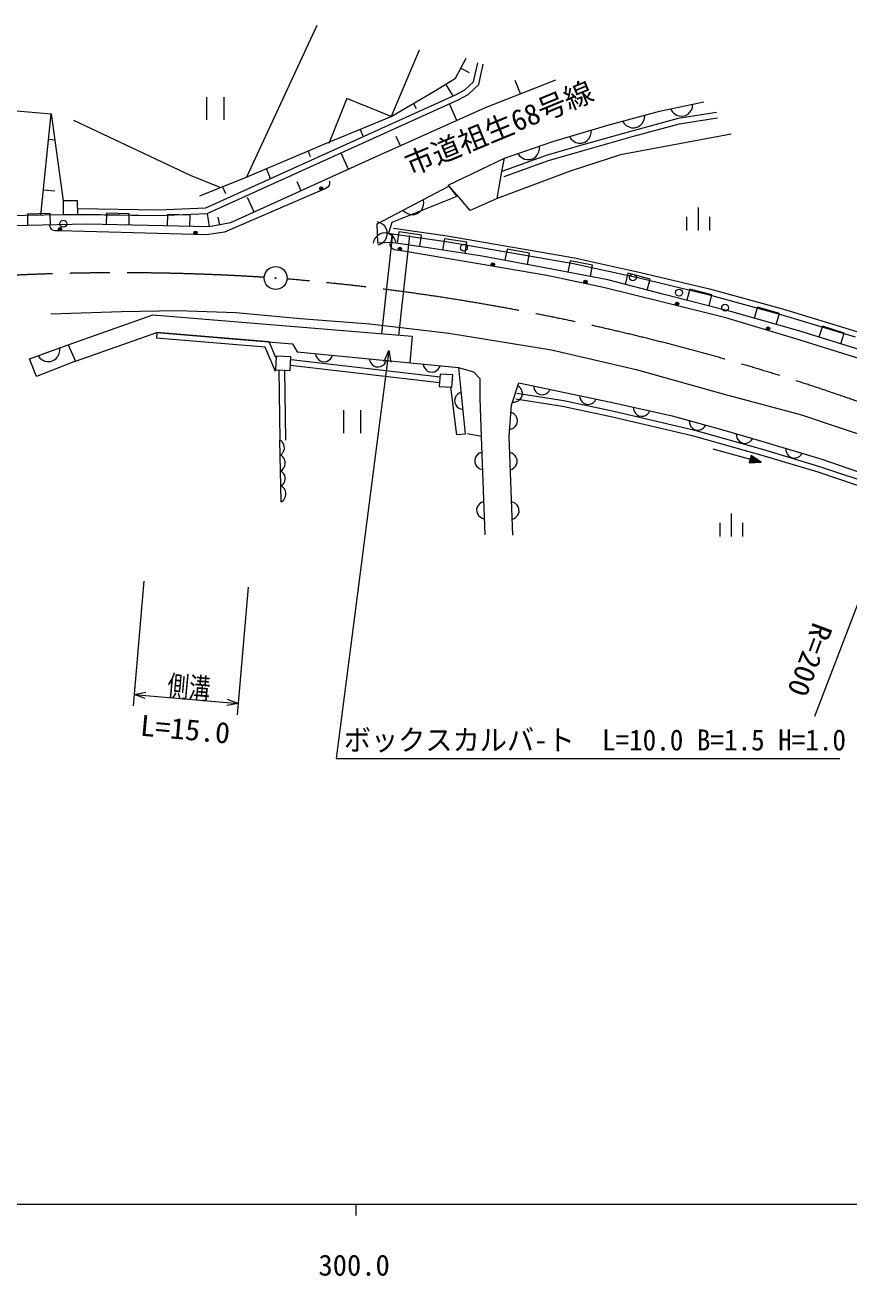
# Model space of a CAD drawing. Units: millimetres, scale not verified. Extents: x 40000 to 680000, y 20000 to 380000.
# Drawn here: x 339082 to 411092, y 198715 to 308034 of the extents above; entities that cross this region are included whole.
import ezdxf
from ezdxf.enums import TextEntityAlignment as Align

# ---------------------------------------------------------------- set-up
doc = ezdxf.new("R2010")
doc.units = ezdxf.units.MM
doc.header["$LTSCALE"] = 1000
doc.linetypes.add('CHAIN', pattern=[18.5, 12, -1.5, 3.5, -1.5])
for name, color, linetype, lineweight in [('M-BGD', 7, 'Continuous', 13), ('M-BMK', 2, 'CHAIN', 13), ('M-BMK-SRVR', 3, 'Continuous', 13), ('M-STR-HTXT', 7, 'Continuous', 13), ('M-STR-STRC', 7, 'Continuous', 13), ('M-TTL-BAND', 7, 'Continuous', 13)]:
    doc.layers.add(name, color=color, linetype=linetype, lineweight=lineweight)
doc.layers.add('M-BGD-HTXT', color=7, linetype='Continuous')
doc.styles.add('ＭＳ ゴシック', font='')
doc.styles.get('ＭＳ ゴシック').set_extended_font_data('MS Gothic')

msp = doc.modelspace()

# ---------------------------------------------------------------- linework, layer by layer
at = {"layer": 'M-BGD'}
for p, q in [((358463, 294773), (364601, 308034)), ((373518, 305833), (371086, 300043)), ((376703, 303401), (377630, 305138)), ((377166, 304270), (377904, 303876)), ((378276, 303082), (378647, 304727)), ((378730, 302822), (379135, 304617)), ((374966, 302301), (376703, 303401)), ((375835, 302851), (376480, 301832)), ((377510, 302364), (378276, 303082)), ((377803, 301954), (378730, 302822)), ((385447, 303228), (379309, 300796)), ((382378, 302012), (381915, 303180)), ((354890, 292045), (376699, 301932)), ((354955, 301742), (354955, 299742)), ((356475, 299742), (356475, 301742)), ((371086, 300043), (374966, 302301)), ((376699, 301932), (377510, 302364)), ((376935, 301490), (377803, 301954)), ((335880, 300738), (341381, 300274)), ((355008, 291550), (376935, 301490)), ((367207, 301606), (365643, 297669)), ((371086, 300043), (367207, 301606)), ((379309, 300796), (369407, 296356)), ((373026, 301172), (373276, 300742)), ((376833, 299686), (376179, 301146)), ((394538, 300506), (398417, 301317)), ((395499, 300707), (395626, 300488)), ((397196, 300408), (397351, 300644)), ((397351, 300644), (397427, 300865)), ((397427, 300865), (397456, 301116)), ((340456, 291429), (341381, 300274)), ((341381, 300274), (342404, 292656)), ((353541, 294889), (343350, 299695)), ((365643, 297784), (371086, 300043)), ((390021, 299290), (394538, 300506)), ((391314, 299638), (391454, 299427)), ((396159, 299869), (392106, 298769)), ((396159, 299869), (392106, 298769)), ((393025, 299436), (393166, 299681)), ((393166, 299681), (393230, 299905)), ((393230, 299905), (393245, 300158)), ((395626, 300488), (395785, 300317)), ((395785, 300317), (396021, 300162)), ((396021, 300162), (396242, 300086)), ((399518, 300390), (396159, 299869)), ((399518, 300390), (396159, 299869)), ((396242, 300086), (396493, 300056)), ((399594, 299896), (396263, 299379)), ((396493, 300056), (396806, 300122)), ((396806, 300122), (397025, 300249)), ((397025, 300249), (397196, 300408)), ((368365, 298914), (368630, 298274)), ((385215, 297842), (390021, 299290)), ((392106, 298769), (387821, 297553)), ((392106, 298769), (387821, 297553)), ((388511, 298376), (388568, 298602)), ((388568, 298602), (388576, 298855)), ((400799, 298497), (391129, 296702)), ((391454, 299427), (391621, 299265)), ((391621, 299265), (391867, 299124)), ((391867, 299124), (392091, 299060)), ((392091, 299060), (392343, 299045)), ((396263, 299379), (392242, 298288)), ((392343, 299045), (392652, 299128)), ((392652, 299128), (392863, 299268)), ((392863, 299268), (393025, 299436)), ((341150, 298063), (341708, 298005)), ((358347, 294715), (365643, 297784)), ((371883, 297466), (371508, 298300)), ((380988, 296395), (385215, 297842)), ((384050, 297190), (384048, 297443)), ((387821, 297553), (384636, 296626)), ((387821, 297553), (384636, 296626)), ((386661, 298278), (386806, 298071)), ((386806, 298071), (386979, 297914)), ((386979, 297914), (387228, 297780)), ((387228, 297780), (387454, 297723)), ((387454, 297723), (387707, 297716)), ((387707, 297716), (388014, 297808)), ((392242, 298288), (387960, 297073)), ((388014, 297808), (388220, 297954)), ((388220, 297954), (388377, 298126)), ((388377, 298126), (388511, 298376)), ((369407, 296356), (357034, 290739)), ((363819, 297017), (364015, 296552)), ((367345, 295420), (366734, 296765)), ((376073, 294038), (380988, 296395)), ((384636, 296626), (380756, 295237)), ((384636, 296626), (380756, 295237)), ((380756, 295237), (380988, 296395)), ((382156, 296795), (382309, 296593)), ((382309, 296593), (382487, 296443)), ((382487, 296443), (382741, 296319)), ((382741, 296319), (382969, 296270)), ((382969, 296270), (383222, 296272)), ((383222, 296272), (383525, 296376)), ((383525, 296376), (383726, 296529)), ((383726, 296529), (383877, 296707)), ((383877, 296707), (384001, 296961)), ((384001, 296961), (384050, 297190)), ((387960, 297073), (384790, 296151)), ((391129, 296702), (386728, 295254)), ((360171, 295483), (360540, 294607)), ((386728, 295254), (380358, 292880)), ((380358, 292880), (380756, 295237)), ((384790, 296151), (380925, 294766)), ((356146, 293822), (353541, 294889)), ((354352, 293094), (358347, 294715)), ((363221, 293548), (362862, 294338)), ((365687, 294112), (365635, 293981)), ((365660, 294427), (365691, 294354)), ((365702, 294228), (365687, 294112)), ((365691, 294354), (365702, 294228)), ((340688, 293640), (341692, 293535)), ((356350, 293905), (356596, 293298)), ((365032, 293611), (356520, 289930)), ((365307, 293730), (365032, 293611)), ((365454, 293794), (365307, 293730)), ((365567, 293886), (365454, 293794)), ((365635, 293981), (365567, 293886)), ((369870, 290662), (376124, 293963)), ((376819, 293036), (371144, 290778)), ((377058, 292938), (376073, 294038)), ((376124, 293963), (376819, 293036)), ((343677, 292678), (342404, 292656)), ((342404, 292656), (342425, 291464)), ((343698, 291486), (343677, 292678)), ((343706, 291986), (350716, 291876)), ((350716, 291876), (354890, 292045)), ((359096, 291675), (358511, 292965)), ((373706, 291827), (373827, 292026)), ((373827, 292026), (373910, 292297)), ((373923, 292530), (373882, 292779)), ((373910, 292297), (373923, 292530)), ((377984, 291838), (377058, 292938)), ((380358, 292880), (377984, 291838)), ((397903, 292085), (397903, 290085)), ((337462, 291376), (344006, 291492)), ((341288, 291557), (339289, 291516)), ((339289, 291516), (339309, 290516)), ((341309, 290557), (341288, 291557)), ((342425, 291464), (343698, 291486)), ((343698, 291486), (350723, 291376)), ((344006, 291492), (350723, 291376)), ((346193, 291587), (346171, 290587)), ((348192, 291543), (346193, 291587)), ((348171, 290544), (348192, 291543)), ((350723, 291376), (355008, 291550)), ((350723, 291376), (355008, 291550)), ((351520, 291471), (351498, 290471)), ((353520, 291428), (351520, 291471)), ((353498, 290428), (353520, 291428)), ((355008, 291550), (355162, 290392)), ((356098, 290565), (355971, 291252)), ((370107, 290750), (369865, 290822)), ((372113, 291846), (372296, 291671)), ((372296, 291671), (372495, 291550)), ((372495, 291550), (372765, 291466)), ((372765, 291466), (372998, 291454)), ((372998, 291454), (373248, 291495)), ((373248, 291495), (373531, 291644)), ((373531, 291644), (373706, 291827)), ((396903, 291285), (396903, 290085)), ((398903, 291285), (398903, 290085)), ((344507, 290623), (336111, 290450)), ((341255, 290510), (341257, 290570)), ((341273, 290409), (341255, 290510)), ((341329, 290288), (341273, 290409)), ((341387, 290206), (341329, 290288)), ((341465, 290144), (341387, 290206)), ((341584, 290081), (341465, 290144)), ((341683, 290058), (341584, 290081)), ((341843, 290054), (341683, 290058)), ((342143, 290045), (341843, 290054)), ((354910, 289700), (342143, 290045)), ((355162, 290392), (344507, 290623)), ((356520, 289930), (354910, 289700)), ((357034, 290739), (355162, 290392)), ((369928, 288983), (369870, 290662)), ((370070, 289751), (369876, 289621)), ((370306, 289843), (370070, 289751)), ((370311, 290637), (370107, 290750)), ((371202, 289794), (370231, 281074)), ((370625, 289859), (370306, 289843)), ((370518, 290444), (370311, 290637)), ((370645, 290248), (370518, 290444)), ((370869, 289791), (370625, 289859)), ((370733, 290011), (370645, 290248)), ((370744, 289692), (370733, 290011)), ((371144, 290778), (370855, 289851)), ((370855, 289851), (371202, 289794)), ((371075, 289681), (370869, 289791)), ((371202, 289794), (371086, 289041)), ((371086, 289041), (371202, 289794)), ((371202, 289794), (375900, 289116)), ((371202, 289794), (375900, 289116)), ((371273, 290288), (375978, 289610)), ((371752, 289953), (371606, 288964)), ((373731, 289661), (371752, 289953)), ((369576, 289206), (369509, 288962)), ((369686, 289411), (369576, 289206)), ((369876, 289621), (369686, 289411)), ((371086, 289041), (369928, 288983)), ((369934, 288823), (370171, 288911)), ((370171, 288911), (370367, 289038)), ((370367, 289038), (370560, 289245)), ((370560, 289245), (370673, 289449)), ((370673, 289449), (370744, 289692)), ((371003, 288902), (371013, 288961)), ((371006, 288800), (371003, 288902)), ((371045, 288672), (371006, 288800)), ((371091, 288583), (371045, 288672)), ((371284, 289491), (371075, 289681)), ((374105, 288595), (371086, 289041)), ((371414, 289298), (371284, 289491)), ((371506, 289062), (371414, 289298)), ((372693, 289628), (371722, 280908)), ((373585, 288672), (373731, 289661)), ((375728, 289358), (375577, 288370)), ((377705, 289056), (375728, 289358)), ((375900, 289116), (381632, 288132)), ((375900, 289116), (381632, 288132)), ((375978, 289610), (381717, 288625)), ((377554, 288068), (377705, 289056)), ((381717, 288625), (387114, 287696)), ((371160, 288511), (371091, 288583)), ((371269, 288432), (371160, 288511)), ((371364, 288396), (371269, 288432)), ((371522, 288369), (371364, 288396)), ((371818, 288320), (371522, 288369)), ((378719, 287170), (371818, 288320)), ((379026, 287842), (374105, 288595)), ((384991, 286742), (379026, 287842)), ((381207, 288457), (381025, 287474)), ((383173, 288094), (381207, 288457)), ((381632, 288132), (387017, 287205)), ((381632, 288132), (387017, 287205)), ((382992, 287111), (383173, 288094)), ((387114, 287696), (392863, 286419)), ((384700, 286135), (378719, 287170)), ((390028, 285758), (384991, 286742)), ((386720, 287423), (386528, 286442)), ((388683, 287040), (386720, 287423)), ((387017, 287205), (392750, 285931)), ((387017, 287205), (392750, 285931)), ((388491, 286058), (388683, 287040)), ((392863, 286419), (398896, 284968)), ((389646, 285100), (384700, 286135)), ((394950, 284484), (390028, 285758)), ((391772, 286339), (391521, 285371)), ((393708, 285838), (391772, 286339)), ((392750, 285931), (398772, 284484)), ((392750, 285931), (398772, 284484)), ((393457, 284870), (393708, 285838)), ((394707, 283834), (389646, 285100)), ((400857, 282978), (394950, 284484)), ((397181, 284947), (396934, 283978)), ((399120, 284453), (397181, 284947)), ((398772, 284484), (405142, 282747)), ((398772, 284484), (405142, 282747)), ((398872, 283484), (399120, 284453)), ((398896, 284968), (405280, 283227)), ((400343, 282454), (394707, 283834)), ((403096, 283376), (402820, 282415)), ((405018, 282824), (403096, 283376)), ((405280, 283227), (411783, 281253)), ((342863, 280089), (350265, 282722)), ((350265, 282722), (372925, 280851)), ((406439, 280614), (400343, 282454)), ((406705, 281299), (400857, 282978)), ((404742, 281863), (405018, 282824)), ((405142, 282747), (411627, 280778)), ((405142, 282747), (411627, 280778)), ((343481, 278658), (350611, 281174)), ((350611, 281174), (350569, 280675)), ((350611, 281174), (362462, 280169)), ((360416, 280343), (350611, 281174)), ((412148, 279620), (406705, 281299)), ((408766, 281710), (408471, 280754)), ((410677, 281120), (408766, 281710)), ((410382, 280165), (410677, 281120)), ((339479, 278853), (342863, 280089)), ((342863, 280089), (343481, 278658)), ((360073, 279870), (350569, 280675)), ((360962, 277765), (360073, 279870)), ((360996, 278969), (360416, 280343)), ((362462, 280169), (362864, 279466)), ((372925, 280851), (372708, 278520)), ((411960, 278889), (406439, 280614)), ((340097, 277324), (339479, 278853)), ((340232, 279128), (340389, 278930)), ((340389, 278930), (340570, 278783)), ((340570, 278783), (340827, 278664)), ((341609, 278737), (341807, 278895)), ((341807, 278895), (341954, 279076)), ((341954, 279076), (342073, 279332)), ((342073, 279332), (342117, 279562)), ((342117, 279562), (342110, 279814)), ((361041, 279104), (360971, 277911)), ((362326, 279029), (361041, 279104)), ((362256, 277835), (362326, 279029)), ((362341, 278793), (375363, 277277)), ((362864, 279466), (376975, 278110)), ((364469, 279312), (364512, 279127)), ((364512, 279127), (364587, 278969)), ((364587, 278969), (364722, 278806)), ((364722, 278806), (364862, 278702)), ((365618, 278720), (365781, 278854)), ((365781, 278854), (365885, 278995)), ((365885, 278995), (365962, 279169)), ((369173, 278860), (369215, 278675)), ((343481, 278658), (340097, 277324)), ((340827, 278664), (341056, 278620)), ((341056, 278620), (341309, 278627)), ((341309, 278627), (341609, 278737)), ((360971, 277911), (362256, 277835)), ((361252, 277894), (361341, 271761)), ((361752, 277902), (361841, 271768)), ((362283, 278296), (375305, 276781)), ((364862, 278702), (365036, 278625)), ((365036, 278625), (365275, 278602)), ((365275, 278602), (365460, 278644)), ((365460, 278644), (365618, 278720)), ((369215, 278675), (369290, 278517)), ((369290, 278517), (369425, 278354)), ((369425, 278354), (369566, 278250)), ((369566, 278250), (369740, 278173)), ((369740, 278173), (369978, 278150)), ((369978, 278150), (370163, 278192)), ((370163, 278192), (370321, 278268)), ((370321, 278268), (370485, 278403)), ((370485, 278403), (370589, 278543)), ((370589, 278543), (370666, 278717)), ((373876, 278408), (373919, 278223)), ((373919, 278223), (373994, 278065)), ((373994, 278065), (374129, 277902)), ((374129, 277902), (374270, 277798)), ((374270, 277798), (374443, 277721)), ((374443, 277721), (374682, 277698)), ((374682, 277698), (374867, 277740)), ((374867, 277740), (375025, 277816)), ((375025, 277816), (375189, 277951)), ((375189, 277951), (375292, 278091)), ((375292, 278091), (375369, 278265)), ((376975, 278110), (377550, 272267)), ((376975, 278110), (378281, 277734)), ((378281, 277734), (378835, 277155)), ((375357, 277536), (375283, 276449)), ((376465, 277461), (375357, 277536)), ((376391, 276374), (376465, 277461)), ((378835, 277155), (378835, 275366)), ((381589, 274812), (382244, 276777)), ((382244, 276777), (390282, 275089)), ((375283, 276449), (376391, 276374)), ((376820, 272216), (376296, 276380)), ((376741, 275589), (376666, 275431)), ((376875, 275753), (376741, 275589)), ((377016, 275858), (376875, 275753)), ((377189, 275935), (377016, 275858)), ((382061, 275860), (386157, 275228)), ((382306, 276392), (382154, 276506)), ((382420, 276259), (382306, 276392)), ((382514, 276069), (382420, 276259)), ((382476, 275481), (382552, 275709)), ((382552, 275899), (382514, 276069)), ((382552, 275709), (382552, 275899)), ((383520, 276509), (383541, 276321)), ((383541, 276321), (383599, 276155)), ((383599, 276155), (383715, 275978)), ((383715, 275978), (383843, 275859)), ((383843, 275859), (384007, 275763)), ((384007, 275763), (384242, 275714)), ((384242, 275714), (384430, 275735)), ((384430, 275735), (384595, 275793)), ((384595, 275793), (384773, 275909)), ((384773, 275909), (384892, 276037)), ((384892, 276037), (384988, 276201)), ((387539, 275665), (387560, 275477)), ((376666, 275431), (376624, 275246)), ((376624, 275246), (376647, 275007)), ((376647, 275007), (376725, 274834)), ((376725, 274834), (376829, 274694)), ((376829, 274694), (376993, 274559)), ((376993, 274559), (377151, 274484)), ((377151, 274484), (377336, 274442)), ((378835, 275366), (378936, 272141)), ((381380, 272065), (381589, 274812)), ((381680, 275083), (381869, 275083)), ((381869, 275083), (382040, 275121)), ((381985, 275366), (386067, 274736)), ((382040, 275121), (382230, 275216)), ((382230, 275216), (382363, 275329)), ((382363, 275329), (382476, 275481)), ((386067, 274736), (390426, 273804)), ((386157, 275228), (390535, 274292)), ((387560, 275477), (387618, 275311)), ((387618, 275311), (387734, 275134)), ((387734, 275134), (387862, 275015)), ((387862, 275015), (388026, 274919)), ((388026, 274919), (388261, 274870)), ((388261, 274870), (388449, 274891)), ((388449, 274891), (388614, 274949)), ((388614, 274949), (388792, 275065)), ((388792, 275065), (388911, 275193)), ((388911, 275193), (389007, 275357)), ((390282, 275089), (395649, 273879)), ((392234, 274649), (392253, 274460)), ((392253, 274460), (392308, 274294)), ((366917, 274375), (366917, 272375)), ((368437, 272375), (368437, 274375)), ((381717, 274113), (381542, 274186)), ((381859, 274012), (381717, 274113)), ((381997, 273851), (381859, 274012)), ((382076, 273694), (381997, 273851)), ((382122, 273510), (382076, 273694)), ((382104, 273271), (382122, 273510)), ((390426, 273804), (397386, 272166)), ((390535, 274292), (397511, 272650)), ((392308, 274294), (392421, 274115)), ((392421, 274115), (392547, 273994)), ((392547, 273994), (392710, 273896)), ((392710, 273896), (392944, 273843)), ((392944, 273843), (393133, 273862)), ((393133, 273862), (393299, 273917)), ((393299, 273917), (393478, 274030)), ((393478, 274030), (393599, 274157)), ((393599, 274157), (393697, 274319)), ((395649, 273879), (400058, 272670)), ((397130, 273473), (397140, 273284)), ((377550, 272267), (376820, 272216)), ((378936, 272090), (377752, 272317)), ((381428, 272691), (381612, 272737)), ((381612, 272737), (381768, 272815)), ((381768, 272815), (381929, 272953)), ((381929, 272953), (382030, 273096)), ((382030, 273096), (382104, 273271)), ((397140, 273284), (397188, 273115)), ((397188, 273115), (397293, 272931)), ((397293, 272931), (397413, 272804)), ((397413, 272804), (397571, 272699)), ((397511, 272650), (403626, 270932)), ((397571, 272699), (397803, 272635)), ((397803, 272635), (397992, 272646)), ((397992, 272646), (398161, 272693)), ((398161, 272693), (398345, 272798)), ((398345, 272798), (398471, 272919)), ((398471, 272919), (398577, 273076)), ((400058, 272670), (403863, 271561)), ((401240, 272325), (401248, 272136)), ((361471, 266361), (361341, 271761)), ((361473, 271684), (361341, 271759)), ((361552, 271608), (361473, 271684)), ((361633, 271506), (361552, 271608)), ((361715, 271352), (361633, 271506)), ((361744, 271197), (361715, 271352)), ((361748, 271041), (361744, 271197)), ((378936, 272090), (379264, 263473)), ((381708, 263448), (381380, 272065)), ((397386, 272166), (403483, 270453)), ((401248, 272136), (401292, 271967)), ((401292, 271967), (401394, 271781)), ((401394, 271781), (401513, 271652)), ((401513, 271652), (401669, 271544)), ((401669, 271544), (401899, 271477)), ((401899, 271477), (402089, 271484)), ((402089, 271484), (402258, 271529)), ((402258, 271529), (402444, 271631)), ((402444, 271631), (402573, 271750)), ((402573, 271750), (402681, 271906)), ((403863, 271561), (408726, 270100)), ((361372, 270460), (361500, 270541)), ((361514, 270379), (361372, 270460)), ((361500, 270541), (361576, 270621)), ((361600, 270297), (361514, 270379)), ((361576, 270621), (361652, 270727)), ((361687, 270187), (361600, 270297)), ((361652, 270727), (361726, 270884)), ((361775, 270021), (361687, 270187)), ((361726, 270884), (361748, 271041)), ((361807, 269854), (361775, 270021)), ((378437, 270214), (378384, 270032)), ((378384, 270032), (378393, 269792)), ((378521, 270368), (378437, 270214)), ((378665, 270523), (378521, 270368)), ((378812, 270619), (378665, 270523)), ((378990, 270686), (378812, 270619)), ((381616, 270607), (381434, 270660)), ((381769, 270523), (381616, 270607)), ((381925, 270379), (381769, 270523)), ((382020, 270232), (381925, 270379)), ((382087, 270055), (382020, 270232)), ((382096, 269815), (382087, 270055)), ((399203, 271007), (403411, 269823)), ((402535, 270402), (402362, 269786)), ((402558, 270333), (402417, 269833)), ((402580, 270265), (402471, 269879)), ((402602, 270196), (402526, 269926)), ((403411, 269823), (402535, 270402)), ((403296, 269855), (402558, 270333)), ((403180, 269888), (402580, 270265)), ((402624, 270127), (402581, 269973)), ((403065, 269920), (402602, 270196)), ((402949, 269953), (402624, 270127)), ((402647, 270059), (402636, 270020)), ((402636, 270020), (402795, 269996)), ((402795, 269996), (402647, 270059)), ((403483, 270453), (408371, 268991)), ((403626, 270932), (408523, 269468)), ((405576, 271046), (405582, 270857)), ((405582, 270857), (405625, 270687)), ((405625, 270687), (405725, 270500)), ((405725, 270500), (405843, 270371)), ((405843, 270371), (405998, 270262)), ((405998, 270262), (406228, 270193)), ((406228, 270193), (406418, 270198)), ((406418, 270198), (406587, 270241)), ((406587, 270241), (406774, 270342)), ((406774, 270342), (406903, 270460)), ((406903, 270460), (407013, 270615)), ((408726, 270100), (415657, 267681)), ((361406, 269060), (361544, 269147)), ((361538, 268985), (361406, 269060)), ((361617, 268909), (361538, 268985)), ((361544, 269147), (361626, 269233)), ((361626, 269233), (361707, 269347)), ((361707, 269347), (361787, 269517)), ((361787, 269517), (361811, 269686)), ((361811, 269686), (361807, 269854)), ((378393, 269792), (378460, 269615)), ((378460, 269615), (378555, 269468)), ((378555, 269468), (378711, 269324)), ((378711, 269324), (378864, 269240)), ((378864, 269240), (379047, 269187)), ((381491, 269161), (381668, 269228)), ((381668, 269228), (381815, 269324)), ((381815, 269324), (381959, 269480)), ((381959, 269480), (382043, 269633)), ((382043, 269633), (382096, 269815)), ((402362, 269786), (403411, 269823)), ((402417, 269833), (403296, 269855)), ((402471, 269879), (403180, 269888)), ((402526, 269926), (403065, 269920)), ((402581, 269973), (402949, 269953)), ((408371, 268991), (413446, 267278)), ((408523, 269468), (413606, 267752)), ((361437, 267760), (361565, 267842)), ((361565, 267842), (361641, 267921)), ((361698, 268807), (361617, 268909)), ((361641, 267921), (361717, 268027)), ((361780, 268653), (361698, 268807)), ((361717, 268027), (361791, 268185)), ((361809, 268498), (361780, 268653)), ((361791, 268185), (361813, 268342)), ((361813, 268342), (361809, 268498)), ((361579, 267680), (361437, 267760)), ((361665, 267598), (361579, 267680)), ((361752, 267488), (361665, 267598)), ((361840, 267322), (361752, 267488)), ((361772, 266648), (361852, 266818)), ((361872, 267155), (361840, 267322)), ((361852, 266818), (361876, 266987)), ((361876, 266987), (361872, 267155)), ((361471, 266361), (361609, 266448)), ((361609, 266448), (361691, 266534)), ((361691, 266534), (361772, 266648)), ((378601, 265906), (378548, 265724)), ((378548, 265724), (378557, 265484)), ((378685, 266059), (378601, 265906)), ((378829, 266215), (378685, 266059)), ((378976, 266310), (378829, 266215)), ((379153, 266377), (378976, 266310)), ((381780, 266299), (381597, 266352)), ((381933, 266214), (381780, 266299)), ((382088, 266070), (381933, 266214)), ((382184, 265924), (382088, 266070)), ((382251, 265746), (382184, 265924)), ((382260, 265506), (382251, 265746)), ((378557, 265484), (378624, 265306)), ((378624, 265306), (378719, 265160)), ((378719, 265160), (378875, 265015)), ((378875, 265015), (379028, 264931)), ((379028, 264931), (379210, 264878)), ((381654, 264853), (381832, 264920)), ((381832, 264920), (381978, 265015)), ((381978, 265015), (382123, 265171)), ((382123, 265171), (382207, 265324)), ((382207, 265324), (382260, 265506)), ((400799, 265341), (400799, 263341)), ((399799, 264541), (399799, 263341)), ((401799, 264541), (401799, 263341))]:
    msp.add_line(p, q, dxfattribs=at)
for centre, radius in [((364972, 293749), 150), ((364972, 293749), 90), ((364972, 293749), 30), ((342437, 290668), 300), ((342147, 290195), 150), ((342147, 290195), 90), ((342147, 290195), 30), ((353979, 289876), 150), ((353979, 289876), 90), ((353979, 289876), 30), ((371843, 288468), 150), ((377434, 288577), 300), ((371843, 288468), 90), ((371843, 288468), 30), ((379965, 287107), 150), ((379965, 287107), 90), ((379965, 287107), 30), ((388062, 285584), 150), ((388062, 285584), 90), ((388062, 285584), 30), ((392206, 285970), 300), ((396238, 284649), 300), ((396071, 283655), 150), ((396071, 283655), 90), ((396071, 283655), 30), ((400269, 283328), 300), ((404024, 281499), 150), ((404024, 281499), 90), ((404024, 281499), 30)]:
    msp.add_circle(centre, radius, dxfattribs=at)
at = {"layer": 'M-BMK'}
for centre, start, end in [((347404, 86382), 86.39286, 96.99231), ((345274, 86538), 68.74644, 85.20814)]:
    msp.add_arc(centre, 200000, start, end, dxfattribs=at)
at = {"layer": 'M-BMK-SRVR'}
for radius in [1000, 40]:
    msp.add_circle((360985, 285920), radius, dxfattribs=at)
at = {"layer": 'M-STR-HTXT'}
for p, q in [((370890, 279589), (366280, 243943)), ((370484, 278633), (370890, 279589)), ((370890, 279589), (371039, 278561)), ((417773, 272935), (408090, 247598)), ((349476, 259446), (348534, 248544)), ((357642, 247757), (358606, 258902)), ((348620, 249541), (349641, 249734)), ((349592, 249176), (348620, 249541)), ((348620, 249541), (357729, 248754)), ((357729, 248754), (356708, 248561)), ((356756, 249119), (357729, 248754)), ((366280, 243943), (410296, 243943))]:
    msp.add_line(p, q, dxfattribs=at)
at = {"layer": 'M-STR-STRC'}
for p, q in [((341329, 282790), (347520, 282997)), ((347520, 282997), (352431, 283079)), ((352431, 283079), (357508, 282914)), ((357508, 282914), (363162, 282378)), ((363162, 282378), (369229, 281924)), ((369229, 281924), (376121, 281098)), ((376121, 281098), (385107, 279654)), ((385107, 279654), (392495, 277920)), ((392495, 277920), (400171, 275774)), ((400171, 275774), (406940, 273958)), ((406940, 273958), (413337, 271812))]:
    msp.add_line(p, q, dxfattribs=at)
at = {"layer": 'M-TTL-BAND'}
for p, q in [((40000, 205000), (579000, 205000)), ((368000, 205000), (368000, 204000))]:
    msp.add_line(p, q, dxfattribs=at)

# ---------------------------------------------------------------- texts
at = {"layer": 'M-BGD-HTXT', "style": 'ＭＳ ゴシック'}
msp.add_text('市道祖生68号線', height=1833, rotation=22.366, dxfattribs=at).set_placement((372972, 294355), align=Align.BOTTOM_LEFT)
at = {"layer": 'M-STR-HTXT', "style": 'ＭＳ ゴシック'}
for s, rotation, width, p in [('R=200', 249.4, 1.05, (407460, 256135)), ('側溝', 354.7, 0.75, (351404, 248878)), ('L=15.0', 354.8, 1.05, (349043, 245392))]:
    msp.add_text(s, height=1833, rotation=rotation, dxfattribs=dict(at, width=width)).set_placement(p, align=Align.BOTTOM_LEFT)
at = {"layer": 'M-STR-HTXT', "style": 'ＭＳ ゴシック', "width": 0.95}
msp.add_text('ボックスカルバ-ト\u3000L=10.0 B=1.5 H=1.0', height=1833, dxfattribs=at).set_placement((366946, 244091), align=Align.BOTTOM_LEFT)
at = {"layer": 'M-TTL-BAND', "style": 'ＭＳ ゴシック'}
msp.add_text('300.0', height=1833, dxfattribs=at).set_placement((367844, 198195), align=Align.BOTTOM_CENTER)

doc.saveas('drawing.dxf')
